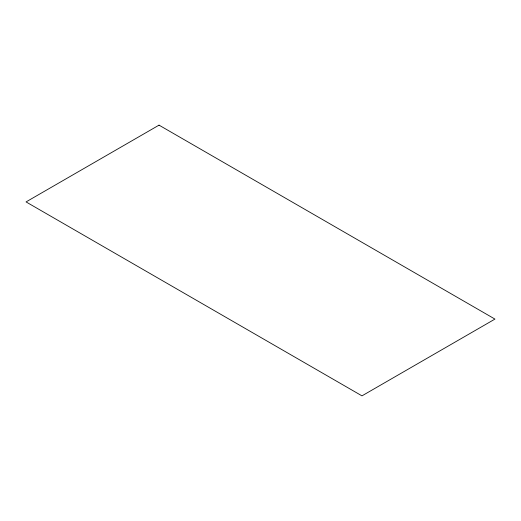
<?xml version="1.0" encoding="UTF-8"?>
<svg xmlns="http://www.w3.org/2000/svg" width="521" height="521" viewBox="0 0 521 521"><rect width="100%" height="100%" fill="white"/><g stroke="black" fill="none" stroke-linecap="round" stroke-linejoin="round"><path stroke-width="0.78" d="M159.022 125.144L26.05 201.914L361.978 395.856L494.95 319.086L159.022 125.144"/></g></svg>
